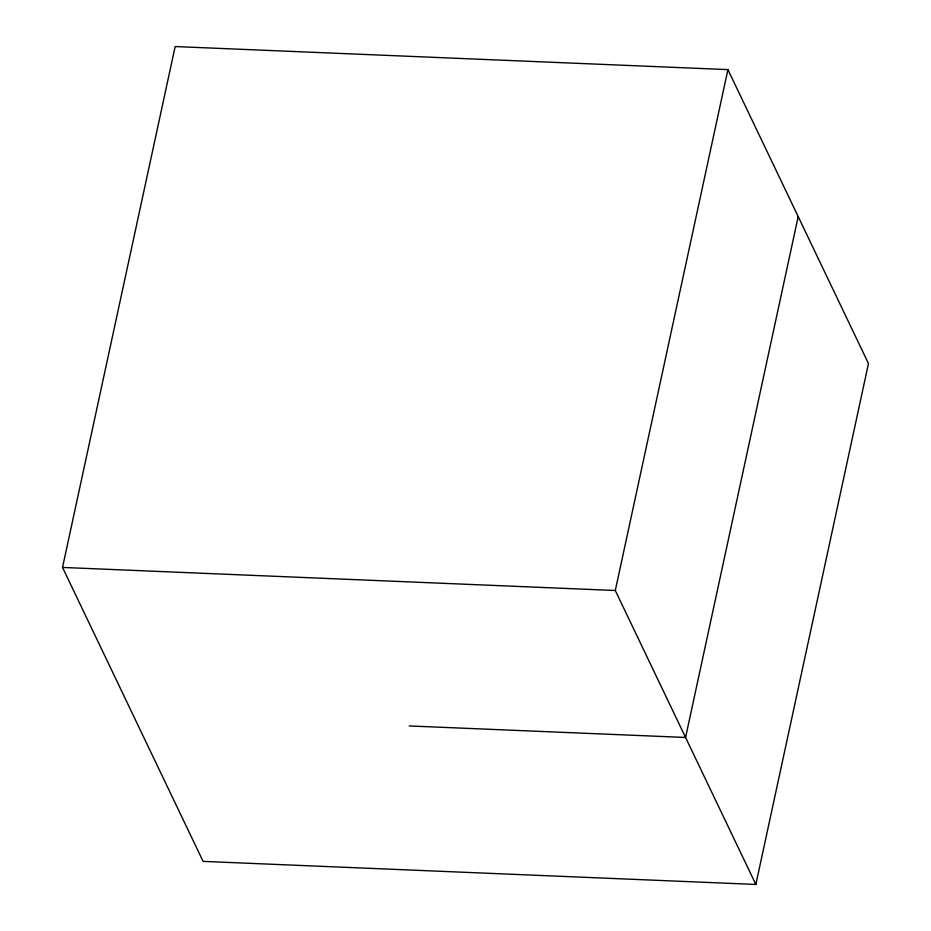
<?xml version="1.0" encoding="UTF-8"?>
<svg xmlns="http://www.w3.org/2000/svg" width="931" height="931" viewBox="0 0 931 931"><rect width="100%" height="100%" fill="white"/><g stroke="black" fill="none" stroke-linecap="round" stroke-linejoin="round"><path stroke-width="1.4" d="M62.528 567.433L175.156 46.55L727.914 69.616L868.472 363.567L755.844 884.45L203.086 861.384L62.528 567.433L615.298 590.498L755.844 884.45M615.298 590.498L727.914 69.616M798.193 216.586L685.577 737.468L409.186 725.947"/></g></svg>
